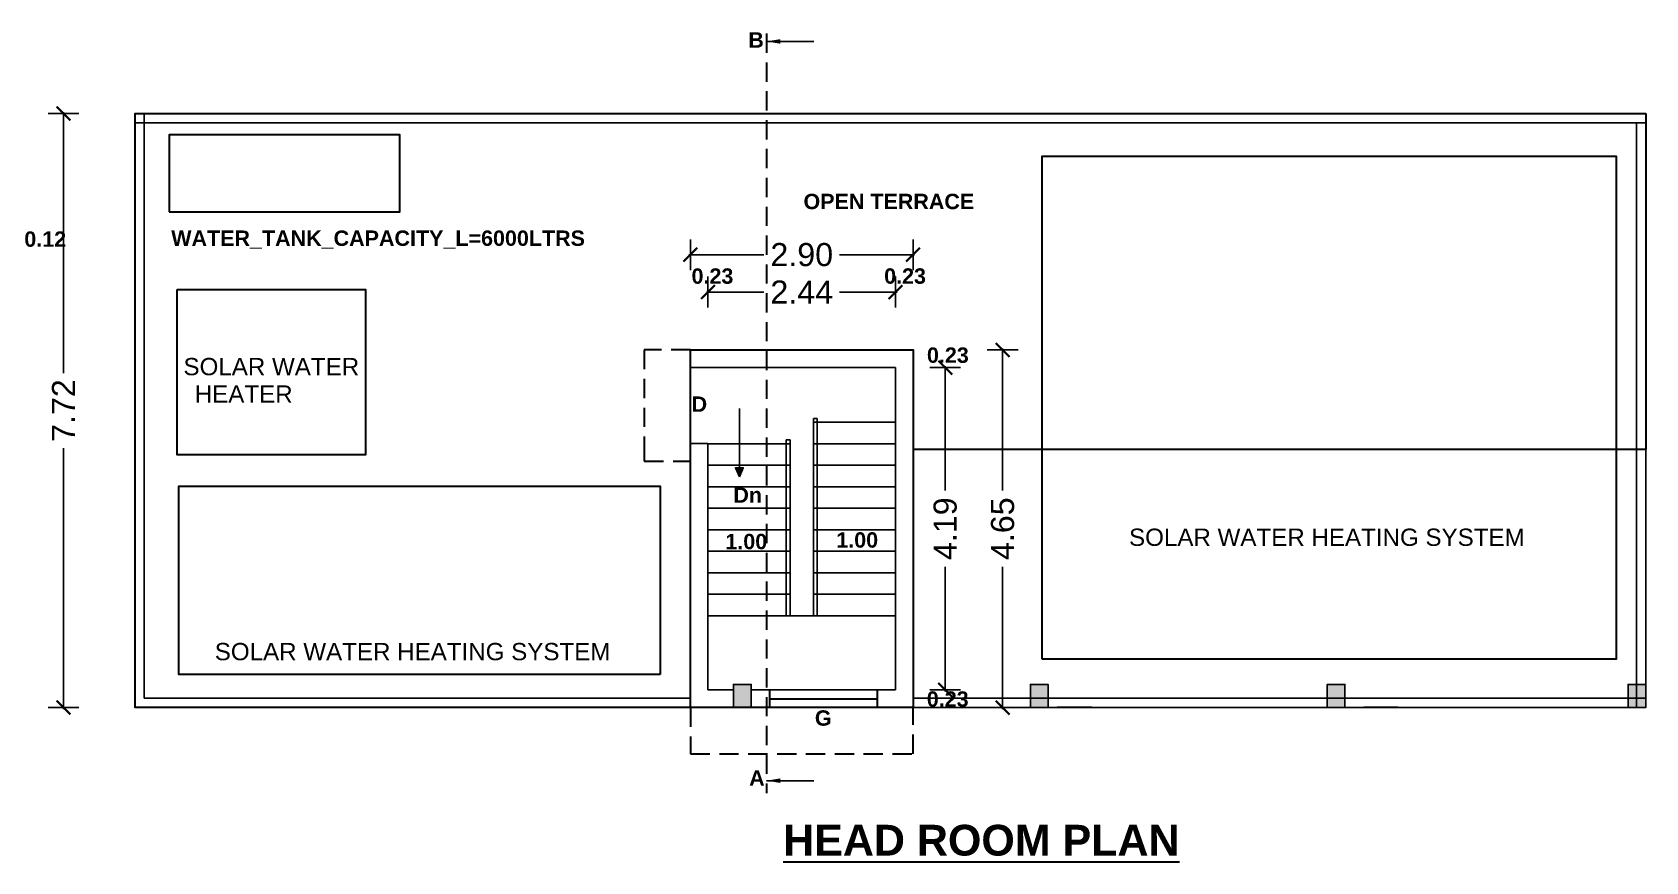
# Model space of a CAD drawing. Header units: metres. Extents: x 5231 to 10794, y 2038 to 4100.
# Drawn here: x 5256.48 to 5277.46, y 2097.43 to 2108.21 of the extents above; entities that cross this region are included whole.
import ezdxf

# ---------------------------------------------------------------- set-up
doc = ezdxf.new("R2010")
doc.units = ezdxf.units.M
doc.linetypes.add('DASHED2', pattern=[0.375, 0.25, -0.125])
doc.linetypes.add('HIDDEN', pattern=[0.375, 0.25, -0.125])
for name, color, linetype in [('BLK_1_FLR_3_ROOF_AREA', 54, 'Continuous'), ('BLK_1_STAIR_HEADROOM', 13, 'Continuous'), ('SOLAR_PANEL', 7, 'Continuous'), ('SOLAR_WATER_HEATER', 1, 'Continuous'), ('WATER_TANK_CALCULATION', 7, 'Continuous')]:
    doc.layers.add(name, color=color, linetype=linetype)
doc.styles.add('SMS1', font='arial.ttf', dxfattribs={"height": 0.3})
doc.styles.get("Standard").update_dxf_attribs({"font": 'arial.ttf'})
doc.dimstyles.get("Standard").update_dxf_attribs({"dimtxt": 0.18, "dimasz": 0.18, "dimexe": 0.18, "dimexo": 0.0625, "dimgap": 0.09, "dimtad": 0, "dimtih": 1, "dimtoh": 1, "dimdec": 4, "dimzin": 0, "dimdsep": 46, "dimtxsty": 'Standard', "dimcen": 0.09, "dimsd1": 1, "dimsd2": 1, "dimadec": 0, "dimazin": 0, "dimtfac": 1, "dimtdec": 4, "dimtofl": 0, "dimtmove": 0, "dimatfit": 3, "dimfxl": 0, "dimtolj": 1, "dimtzin": 0, "dimarcsym": 0})
doc.dimstyles.new('STANDARD$0', dxfattribs={"dimtxt": 0.25, "dimasz": 0.18, "dimexe": 0.15, "dimexo": 0.15, "dimgap": 0.1, "dimtad": 0, "dimzin": 0, "dimdsep": 46, "dimtxsty": 'Standard', "dimblk": 'OBLIQUE', "dimcen": 0.0625, "dimdle": 0.02, "dimadec": 0, "dimazin": 0, "dimtfac": 1, "dimtix": 1, "dimtofl": 0, "dimtmove": 2, "dimatfit": 3, "dimldrblk": 'OBLIQUE', "dimfxl": 0, "dimtolj": 1, "dimtzin": 0, "dimarcsym": 0})

# ---------------------------------------------------------------- blocks, each defined once
blk = doc.blocks.new('_ArchTick')
at = {"color": 0, "linetype": 'ByBlock', "const_width": 0.15}
blk.add_lwpolyline([(-0.5, -0.5), (0.5, 0.5)], dxfattribs=at)
blk = doc.blocks.new('*D53')
at = {"color": 0}
for p, q in [((5256.686, 2107.156), (5257.086, 2107.156)), ((5256.686, 2099.434), (5257.086, 2099.434))]:
    blk.add_line(p, q, dxfattribs=at)
at = {"color": 0, "lineweight": -2}
for p, q in [((5256.886, 2107.176), (5256.886, 2103.782)), ((5256.886, 2099.414), (5256.886, 2102.808))]:
    blk.add_line(p, q, dxfattribs=at)
at = {"layer": 'Defpoints', "color": 0}
for p in [(5254.998, 2107.156), (5256.886, 2107.156), (5254.998, 2099.434)]:
    blk.add_point(p, dxfattribs=at)
at = {"color": 0, "lineweight": -2, "xscale": 0.18, "yscale": 0.18, "zscale": 0.18}
for p, rotation in [((5256.886, 2107.156), 90), ((5256.886, 2099.434), 270)]:
    blk.add_blockref('_ArchTick', p, dxfattribs=dict(at, rotation=rotation))
at = {"color": 0, "insert": (5256.886, 2103.295), "char_height": 0.3, "attachment_point": 5, "rotation": 90}
blk.add_mtext('\\A1;7.72', dxfattribs=at)
blk = doc.blocks.new('*D72')
at = {"color": 0}
for p, q in [((5265.264, 2104.636), (5265.264, 2105.036)), ((5267.703, 2104.636), (5267.703, 2105.036))]:
    blk.add_line(p, q, dxfattribs=at)
at = {"color": 0, "lineweight": -2}
for p, q in [((5265.244, 2104.836), (5265.992, 2104.836)), ((5267.723, 2104.836), (5266.975, 2104.836))]:
    blk.add_line(p, q, dxfattribs=at)
at = {"layer": 'Defpoints', "color": 0}
for p in [(5267.703, 2104.836), (5265.264, 2102.863), (5267.703, 2102.863)]:
    blk.add_point(p, dxfattribs=at)
at = {"color": 0, "lineweight": -2, "xscale": 0.18, "yscale": 0.18, "zscale": 0.18, "rotation": 180}
blk.add_blockref('_ArchTick', (5265.264, 2104.836), dxfattribs=at)
at = {"color": 0, "lineweight": -2, "xscale": 0.18, "yscale": 0.18, "zscale": 0.18}
blk.add_blockref('_ArchTick', (5267.703, 2104.836), dxfattribs=at)
at = {"color": 0, "insert": (5266.484, 2104.836), "char_height": 0.3, "attachment_point": 5}
blk.add_mtext('\\A1;2.44', dxfattribs=at)
blk = doc.blocks.new('*D73')
at = {"color": 0}
for p, q in [((5265.036, 2105.121), (5265.036, 2105.521)), ((5267.931, 2105.121), (5267.931, 2105.521))]:
    blk.add_line(p, q, dxfattribs=at)
at = {"color": 0, "lineweight": -2}
for p, q in [((5265.016, 2105.321), (5265.992, 2105.321)), ((5267.951, 2105.321), (5266.975, 2105.321))]:
    blk.add_line(p, q, dxfattribs=at)
at = {"layer": 'Defpoints', "color": 0}
for p in [(5267.931, 2105.321), (5265.036, 2104.083), (5267.931, 2104.083)]:
    blk.add_point(p, dxfattribs=at)
at = {"color": 0, "lineweight": -2, "xscale": 0.18, "yscale": 0.18, "zscale": 0.18, "rotation": 180}
blk.add_blockref('_ArchTick', (5265.036, 2105.321), dxfattribs=at)
at = {"color": 0, "lineweight": -2, "xscale": 0.18, "yscale": 0.18, "zscale": 0.18}
blk.add_blockref('_ArchTick', (5267.931, 2105.321), dxfattribs=at)
at = {"color": 0, "insert": (5266.484, 2105.321), "char_height": 0.3, "attachment_point": 5}
blk.add_mtext('\\A1;2.90', dxfattribs=at)
blk = doc.blocks.new('*D74')
at = {"color": 0}
for p, q in [((5268.15, 2103.854), (5268.55, 2103.854)), ((5268.15, 2099.664), (5268.55, 2099.664))]:
    blk.add_line(p, q, dxfattribs=at)
at = {"color": 0, "lineweight": -2}
for p, q in [((5268.35, 2103.874), (5268.35, 2102.255)), ((5268.35, 2099.644), (5268.35, 2101.263))]:
    blk.add_line(p, q, dxfattribs=at)
at = {"layer": 'Defpoints', "color": 0}
for p in [(5267.703, 2103.854), (5267.703, 2099.664), (5268.35, 2099.664)]:
    blk.add_point(p, dxfattribs=at)
at = {"color": 0, "lineweight": -2, "xscale": 0.18, "yscale": 0.18, "zscale": 0.18}
for p, rotation in [((5268.35, 2103.854), 90), ((5268.35, 2099.664), 270)]:
    blk.add_blockref('_ArchTick', p, dxfattribs=dict(at, rotation=rotation))
at = {"color": 0, "insert": (5268.35, 2101.759), "char_height": 0.3, "attachment_point": 5, "rotation": 90}
blk.add_mtext('\\A1;4.19', dxfattribs=at)
blk = doc.blocks.new('*D75')
at = {"color": 0}
for p, q in [((5268.896, 2104.083), (5269.296, 2104.083)), ((5268.896, 2099.434), (5269.296, 2099.434))]:
    blk.add_line(p, q, dxfattribs=at)
at = {"color": 0, "lineweight": -2}
for p, q in [((5269.096, 2104.103), (5269.096, 2102.255)), ((5269.096, 2099.414), (5269.096, 2101.262))]:
    blk.add_line(p, q, dxfattribs=at)
at = {"layer": 'Defpoints', "color": 0}
for p in [(5267.931, 2104.083), (5269.096, 2104.083), (5267.931, 2099.434)]:
    blk.add_point(p, dxfattribs=at)
at = {"color": 0, "lineweight": -2, "xscale": 0.18, "yscale": 0.18, "zscale": 0.18}
for p, rotation in [((5269.096, 2104.083), 90), ((5269.096, 2099.434), 270)]:
    blk.add_blockref('_ArchTick', p, dxfattribs=dict(at, rotation=rotation))
at = {"color": 0, "insert": (5269.096, 2101.759), "char_height": 0.3, "attachment_point": 5, "rotation": 90}
blk.add_mtext('\\A1;4.65', dxfattribs=at)

msp = doc.modelspace()

# ---------------------------------------------------------------- hatches: boundary and pattern name
at = {"ltscale": 0.5}
h = msp.add_hatch(color=256, dxfattribs=at)
h.dxf.hatch_style = 1
h.paths.add_polyline_path([(5265.67251, 2102.5518), (5265.62136, 2102.5518), (5265.67251, 2102.4317), (5265.72365, 2102.5518)])
h = msp.add_hatch(color=256)
h.dxf.hatch_style = 1
h.paths.add_polyline_path([(5265.82645, 2099.7345), (5265.59645, 2099.7345), (5265.59645, 2099.4345), (5265.82645, 2099.4345)])
h = msp.add_hatch(color=256)
h.dxf.hatch_style = 1
h.paths.add_polyline_path([(5269.68645, 2099.7345), (5269.45645, 2099.7345), (5269.45645, 2099.4345), (5269.68645, 2099.4345)])
h = msp.add_hatch(color=256)
h.dxf.hatch_style = 1
h.paths.add_polyline_path([(5273.54645, 2099.7345), (5273.31645, 2099.7345), (5273.31645, 2099.4345), (5273.54645, 2099.4345)])
h = msp.add_hatch(color=256)
h.dxf.hatch_style = 1
h.paths.add_polyline_path([(5277.45645, 2099.7345), (5277.22645, 2099.7345), (5277.22645, 2099.4345), (5277.45645, 2099.4345)])
h = msp.add_hatch(color=256)
h.dxf.hatch_style = 1
h.paths.add_polyline_path([(5277.45645, 2099.7345), (5277.22645, 2099.7345), (5277.22645, 2099.4345), (5277.45645, 2099.4345)])

# ---------------------------------------------------------------- linework, layer by layer
at = {"linetype": 'HIDDEN', "lineweight": 30}
for p, q in [((5266.02578, 2108.19591), (5266.02578, 2098.32191)), ((5265.03585, 2104.0827), (5264.43585, 2104.0827)), ((5264.43585, 2104.0827), (5264.43585, 2102.86566)), ((5264.43585, 2102.86566), (5264.43585, 2102.63566)), ((5264.43585, 2102.63566), (5265.03585, 2102.63566)), ((5265.03882, 2099.4345), (5265.03882, 2098.8345)), ((5267.93145, 2098.8345), (5267.93145, 2099.4345)), ((5265.03882, 2098.8345), (5267.93145, 2098.8345))]:
    msp.add_line(p, q, dxfattribs=at)
for p, q in [((5257.81645, 2107.15584), (5277.45645, 2107.15584)), ((5257.81645, 2107.15584), (5257.81645, 2099.4345)), ((5257.93645, 2107.15584), (5257.93645, 2099.5545)), ((5277.45645, 2099.4345), (5277.45645, 2107.15584)), ((5257.81645, 2107.03584), (5277.45645, 2107.03584)), ((5277.33645, 2099.4345), (5277.33645, 2107.03584)), ((5265.26445, 2104.0827), (5267.93145, 2104.0827)), ((5265.26445, 2103.8541), (5267.70285, 2103.8541)), ((5266.63605, 2103.1429), (5266.63605, 2103.1929)), ((5266.63605, 2103.1929), (5266.68605, 2103.1929)), ((5266.68605, 2103.1929), (5266.68605, 2103.1429)), ((5266.29725, 2102.9135), (5266.28125, 2102.9135)), ((5266.28125, 2102.9135), (5266.28125, 2102.8635)), ((5266.33125, 2102.9135), (5266.29725, 2102.9135)), ((5266.33125, 2102.8635), (5266.33125, 2102.9135)), ((5266.28125, 2102.8635), (5266.28125, 2100.6283)), ((5266.33125, 2102.8635), (5266.33125, 2100.6283)), ((5257.93645, 2099.5545), (5265.03585, 2099.5545)), ((5265.59645, 2099.6645), (5265.26445, 2099.6645)), ((5267.70285, 2099.6645), (5265.82645, 2099.6645)), ((5267.93145, 2099.5545), (5277.45645, 2099.5545)), ((5267.93145, 2099.5545), (5277.45645, 2099.5545)), ((5257.81645, 2099.4345), (5277.45645, 2099.4345))]:
    msp.add_line(p, q)
at = {"ltscale": 5}
for p, q in [((5265.03585, 2104.0827), (5265.26445, 2104.0827)), ((5265.03585, 2099.5545), (5265.03585, 2104.0827)), ((5267.93145, 2099.4345), (5267.93145, 2104.0827)), ((5265.26445, 2103.8541), (5265.03585, 2103.8541)), ((5267.70285, 2103.8541), (5267.70285, 2099.6631)), ((5266.63605, 2103.1429), (5267.70285, 2103.1429)), ((5266.63605, 2103.1429), (5266.63605, 2100.6283)), ((5266.68605, 2103.1429), (5266.68605, 2100.6283)), ((5265.03585, 2102.86566), (5265.26445, 2102.86566)), ((5265.26445, 2099.6631), (5265.26445, 2102.86566)), ((5266.63605, 2102.8635), (5267.70285, 2102.8635)), ((5266.63605, 2102.5841), (5267.70285, 2102.5841)), ((5266.63605, 2102.3047), (5267.70285, 2102.3047)), ((5266.63605, 2102.0253), (5267.70285, 2102.0253)), ((5266.63605, 2101.7459), (5267.70285, 2101.7459)), ((5266.63605, 2101.4665), (5267.70285, 2101.4665)), ((5266.63605, 2101.1871), (5267.70285, 2101.1871)), ((5266.63605, 2100.9077), (5267.70285, 2100.9077)), ((5266.33125, 2100.6283), (5265.26445, 2100.6283)), ((5266.33125, 2100.6283), (5267.70285, 2100.6283)), ((5265.03585, 2099.6631), (5265.03585, 2099.69086))]:
    msp.add_line(p, q, dxfattribs=at)
at = {"ltscale": 0.5}
msp.add_line((5265.67251, 2102.5518), (5265.67251, 2103.3207), dxfattribs=at)
at = {"linetype": 'DASHED2', "ltscale": 5}
for p, q in [((5266.33125, 2102.8635), (5265.26445, 2102.8635)), ((5266.33125, 2102.5841), (5265.26445, 2102.5841)), ((5266.33125, 2102.3047), (5265.26445, 2102.3047)), ((5266.33125, 2102.0253), (5265.26445, 2102.0253)), ((5266.33125, 2101.7459), (5265.26445, 2101.7459)), ((5266.33125, 2101.4665), (5265.26445, 2101.4665)), ((5266.33125, 2101.1871), (5265.26445, 2101.1871)), ((5266.33125, 2100.9077), (5265.26445, 2100.9077))]:
    msp.add_line(p, q, dxfattribs=at)
at = {"lineweight": 30}
for p, q in [((5266.06254, 2099.6645), (5266.06254, 2099.4345)), ((5266.06254, 2099.5495), (5267.46254, 2099.5495)), ((5267.46254, 2099.6645), (5267.46254, 2099.4345)), ((5270.25508, 2099.4345), (5269.80508, 2099.4345)), ((5274.23938, 2099.4345), (5273.78938, 2099.4345))]:
    msp.add_line(p, q, dxfattribs=at)
at = {"ltscale": 0.5}
msp.add_lwpolyline([(5265.67251, 2102.4317), (5265.62136, 2102.5518), (5265.67251, 2102.5518), (5265.72365, 2102.5518)], close=True, dxfattribs=at)
for points in [[(5265.59645, 2099.4345), (5265.82645, 2099.4345), (5265.82645, 2099.7345), (5265.59645, 2099.7345)], [(5269.45645, 2099.4345), (5269.68645, 2099.4345), (5269.68645, 2099.7345), (5269.45645, 2099.7345)], [(5273.31645, 2099.4345), (5273.54645, 2099.4345), (5273.54645, 2099.7345), (5273.31645, 2099.7345)], [(5277.22645, 2099.4345), (5277.45645, 2099.4345), (5277.45645, 2099.7345), (5277.22645, 2099.7345)], [(5277.22645, 2099.4345), (5277.45645, 2099.4345), (5277.45645, 2099.7345), (5277.22645, 2099.7345)]]:
    msp.add_lwpolyline(points, close=True)
at = {"layer": 'BLK_1_FLR_3_ROOF_AREA', "color": 54, "lineweight": 30}
msp.add_lwpolyline([(5277.45645, 2107.15584), (5277.45645, 2102.7873), (5267.93145, 2102.7873), (5267.93145, 2099.4345), (5257.81645, 2099.4345), (5257.81645, 2107.15584)], close=True, dxfattribs=at)
at = {"layer": 'BLK_1_STAIR_HEADROOM', "color": 1, "lineweight": 30}
msp.add_lwpolyline([(5267.93145, 2099.4345), (5265.03585, 2099.4345), (5265.03585, 2104.0827), (5267.93145, 2104.0827)], close=True, dxfattribs=at)
at = {"layer": 'SOLAR_PANEL', "color": 3, "linetype": 'ByBlock', "lineweight": 30}
for points in [[(5269.60637, 2100.06744), (5277.07606, 2100.06744), (5277.07606, 2106.59643), (5269.60637, 2106.59643)], [(5264.64482, 2099.86482), (5258.38513, 2099.86482), (5258.38513, 2102.31363), (5264.64482, 2102.31363)]]:
    msp.add_lwpolyline(points, close=True, dxfattribs=at)
at = {"layer": 'SOLAR_WATER_HEATER', "color": 1, "linetype": 'ByBlock', "lineweight": 30}
msp.add_lwpolyline([(5258.36595, 2104.86803), (5260.81413, 2104.86803), (5260.81413, 2102.72112), (5258.36595, 2102.72112)], close=True, dxfattribs=at)
at = {"layer": 'WATER_TANK_CALCULATION', "color": 150, "linetype": 'ByBlock', "lineweight": 30}
msp.add_lwpolyline([(5258.2579, 2105.87893), (5261.2579, 2105.87893), (5261.2579, 2106.87893), (5258.2579, 2106.87893)], close=True, dxfattribs=at)

# ---------------------------------------------------------------- texts
at = {"linetype": 'ByBlock', "lineweight": 30}
for s, p in [('SOLAR WATER', (5258.44581, 2103.75461)), (' HEATER', (5258.5052, 2103.39781)), ('SOLAR WATER HEATING SYSTEM', (5270.73895, 2101.53615)), ('SOLAR WATER HEATING SYSTEM', (5258.85258, 2100.04958))]:
    msp.add_text(s, height=0.224679, dxfattribs=at).set_placement(p)
at = {"lineweight": 30, "char_height": 0.2, "attachment_point": 1}
for s, insert, width in [('{\\fArial|b1|i0|c0|p34;B}', (5265.78913, 2108.21315), 0.2366586), ('{\\fArial|b1|i0|c0|p34;0.23}', (5265.05096, 2105.14371), 0.3087532), ('{\\fArial|b1|i0|c0|p34;0.23}', (5267.55504, 2105.14411), 0.3087532), ('{\\fArial|b1|i0|c0|p34;0.23}', (5268.11173, 2104.11581), 0.3087532), ('{\\fArial|b1|i0|c0|p34;0.23}', (5268.10968, 2099.64468), 0.3087532), ('{\\fArial|b1|i0|c0|p34;G}', (5266.65459, 2099.39846), 0.3087532), ('{\\fArial|b1|i0|c0|p34;A}', (5265.80008, 2098.61883), 0.3087532)]:
    msp.add_mtext(s, dxfattribs=dict(at, insert=insert, width=width))
at = {"color": 7, "lineweight": 30, "insert": (5266.50674, 2106.11358), "char_height": 0.2, "width": 5.3282475, "attachment_point": 1}
msp.add_mtext('{\\fArial|b1|i0|c0|p34;OPEN TERRACE}', dxfattribs=at)
at = {"lineweight": 30, "insert": (5256.37656, 2105.62437), "char_height": 0.2, "attachment_point": 1}
msp.add_mtext('{\\fArial|b1|i0|c0|p34;0.12}', dxfattribs=at)
at = {"char_height": 0.2, "attachment_point": 1}
for s, insert in [('{\\fArial|b1|i0|c0|p34;D}', (5265.05223, 2103.47906)), ('{\\fArial|b1|i0|c0|p34;Dn}', (5265.59495, 2102.29707)), ('{\\fArial|b1|i0|c0|p34;1.00}', (5265.49092, 2101.69243)), ('{\\fArial|b1|i0|c0|p34;1.00}', (5266.9329, 2101.71295))]:
    msp.add_mtext_dynamic_manual_height_columns(s, width=1.3812394, gutter_width=12.5, heights=[0], dxfattribs=dict(at, insert=insert))
at = {"lineweight": 30, "insert": (5266.24284, 2097.91002), "char_height": 0.4, "attachment_point": 1, "style": 'SMS1'}
msp.add_mtext_dynamic_manual_height_columns('{\\fArial|b1|i0|c0|p34;\\LHEAD ROOM PLAN}', width=7.2884359, gutter_width=1.5, heights=[2.69084], dxfattribs=at)
at = {"layer": 'WATER_TANK_CALCULATION', "color": 150, "lineweight": 30, "insert": (5258.28672, 2105.63626), "char_height": 0.2, "attachment_point": 1}
msp.add_mtext_dynamic_manual_height_columns('{\\fArial|b1|i0|c0|p34;WATER_TANK_CAPACITY_L=6000LTRS}', width=0.5053362, gutter_width=4.06129, heights=[0], dxfattribs=at)

# ---------------------------------------------------------------- dimensions: what is measured, and where the dimension line sits
for base, p1, p2, picture, middle in [((5256.88616, 2107.15584), (5254.99782, 2099.4345), (5254.99782, 2107.15584), '*D53', (5256.88616, 2103.29517)), ((5269.09564, 2104.0827), (5267.93145, 2099.4345), (5267.93145, 2104.0827), '*D75', (5269.09564, 2101.7586)), ((5268.34965, 2099.6645), (5267.70285, 2103.8541), (5267.70285, 2099.6645), '*D74', (5268.34965, 2101.7593))]:
    dim = msp.add_linear_dim(base=base, p1=p1, p2=p2, angle=90, dimstyle='STANDARD$0', override={"dimtxt": 0.3, "dimexe": 0.2, "dimexo": 0.2, "dimblk": 'ArchTick', "dimldrblk": 'ArchTick', "dimfxl": 0.2, "dimlwe": 65535, "dimarcsym": 2})
    dim.commit()
    dim.dimension.update_dxf_attribs({"geometry": picture, "text_midpoint": middle})
for base, p1, p2, picture, middle in [((5267.93145, 2105.32133), (5265.03585, 2104.0827), (5267.93145, 2104.0827), '*D73', (5266.48365, 2105.32133)), ((5267.70285, 2104.8359), (5265.26445, 2102.8635), (5267.70285, 2102.8635), '*D72', (5266.48365, 2104.8359))]:
    dim = msp.add_linear_dim(base=base, p1=p1, p2=p2, dimstyle='STANDARD$0', override={"dimtxt": 0.3, "dimexe": 0.2, "dimexo": 0.2, "dimblk": 'ArchTick', "dimldrblk": 'ArchTick', "dimfxl": 0.2, "dimlwe": 65535, "dimarcsym": 2})
    dim.commit()
    dim.dimension.update_dxf_attribs({"geometry": picture, "text_midpoint": middle})

# ---------------------------------------------------------------- leaders
at = {"lineweight": 30}
for points in [[(5266.02578, 2108.09411), (5266.63938, 2108.09411)], [(5266.02578, 2098.48383), (5266.63938, 2098.48383)]]:
    msp.add_leader(points, dimstyle='Standard', override={"dimtxt": 0.2, "dimexe": 0.15, "dimexo": 0.15, "dimgap": 0.09, "dimtad": 0, "dimfxl": 0.0625, "dimlwe": 65535}, dxfattribs=at)

doc.saveas('drawing.dxf')
